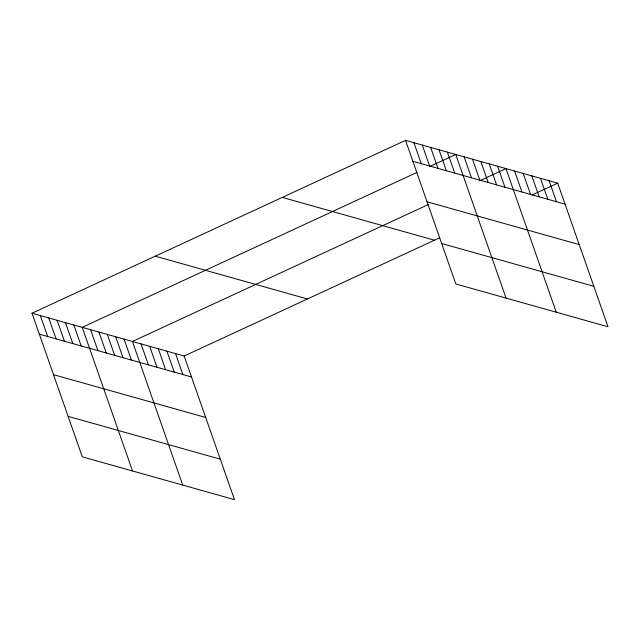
<?xml version="1.0" encoding="UTF-8"?>
<svg xmlns="http://www.w3.org/2000/svg" width="640" height="640" viewBox="0 0 640 640"><rect width="100%" height="100%" fill="white"/><g stroke="black" fill="none" stroke-linecap="round" stroke-linejoin="round"><path stroke-width="0.96" d="M32 313.224L184.168 356.024L234.464 499.64L82.296 456.84L32 313.224L405.536 140.36L557.704 183.16L608 326.776L455.832 283.976L405.536 140.36M417.008 172.408L82.216 327.344L132.512 470.968M429.336 166.704L455.752 154.48L506.048 298.104M428.488 204.464L132.432 341.472L182.728 485.088M479.552 180.832L505.968 168.608L556.264 312.224M184.168 356.024L439.72 237.76M532.168 194.976L557.704 183.16M412.88 161.32L565.048 204.12M427.056 201.8L579.224 244.6M282.272 197.4L434.44 240.208M441.656 243.504L593.824 286.304M155.264 256.176L307.432 298.976M39.344 334.184L191.512 376.984M53.512 374.664L205.68 417.464M68.12 416.368L220.288 459.168M549.08 180.736L556.424 201.696M540.456 178.312L547.8 199.272M531.84 175.88L539.176 196.848M523.216 173.456L530.552 194.424M514.592 171.032L521.936 191.992M497.6 166.256L504.936 187.216M489.232 163.896L496.568 184.864M480.864 161.544L488.2 182.504M472.488 159.192L479.832 180.152M464.12 156.832L471.464 177.8M447.384 152.128L454.728 173.088M439.016 149.776L446.352 170.736M430.648 147.416L437.984 168.384M422.272 145.064L429.616 166.032M413.904 142.712L421.248 163.672M175.544 353.6L182.888 374.56M166.92 351.176L174.264 372.136M158.296 348.744L165.64 369.712M149.68 346.32L157.016 367.288M141.056 343.896L148.392 364.856M124.064 339.12L131.4 360.08M115.696 336.76L123.032 357.728M107.32 334.408L114.664 355.368M98.952 332.056L106.296 353.016M90.584 329.696L97.928 350.664M73.848 324.992L81.184 345.952M65.48 322.64L72.816 343.6M57.104 320.28L64.448 341.248M48.736 317.928L56.08 338.896M40.368 315.576L47.712 336.536"/></g></svg>
